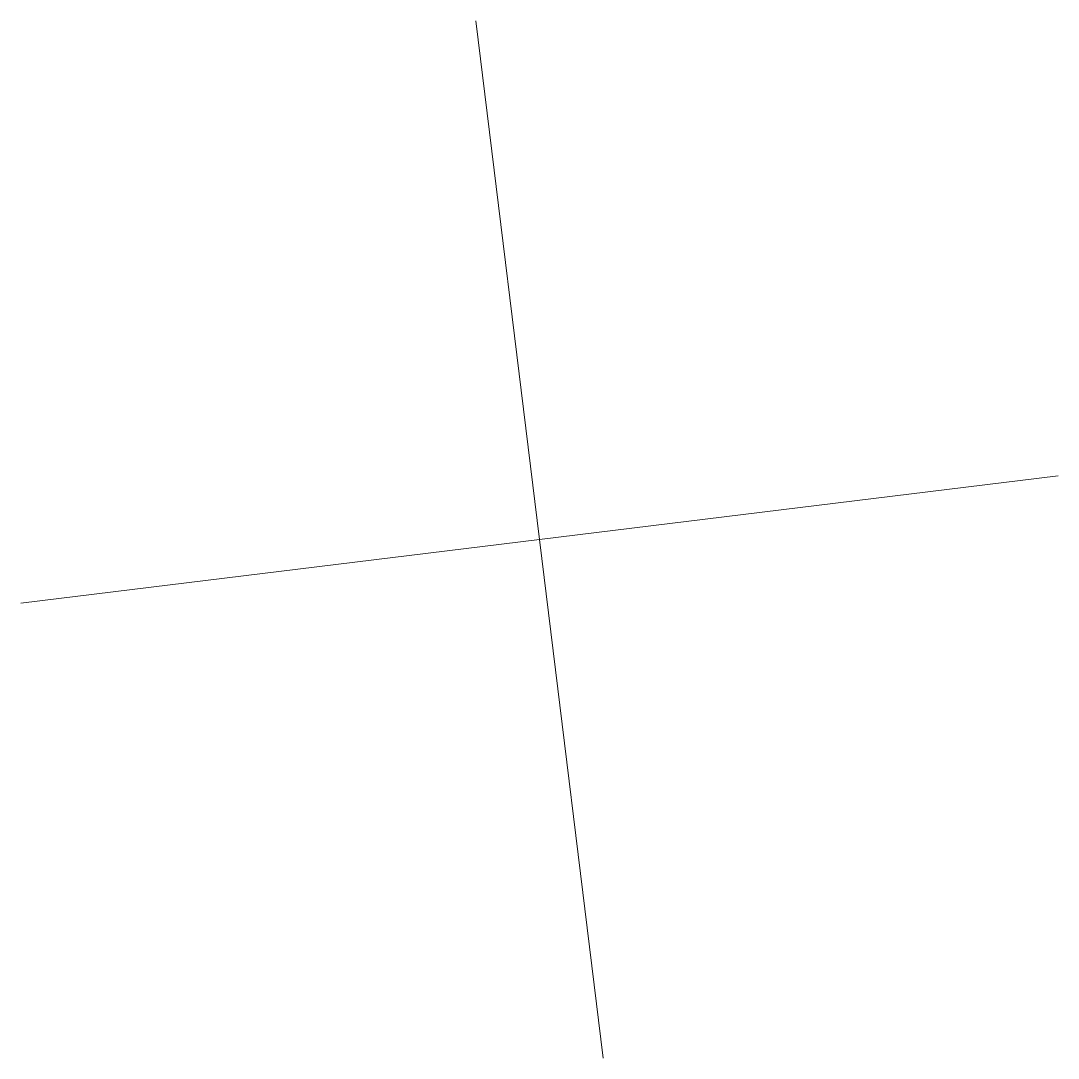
# Model space of a CAD drawing. Header units: inches. Extents: x -17.994 to -17.002, y -68.011 to -67.019.
import ezdxf

# ---------------------------------------------------------------- set-up
doc = ezdxf.new("R2010")
doc.units = ezdxf.units.IN
doc.header["$MEASUREMENT"] = 0
doc.layers.add('Q-SPCQ', color=7, linetype='Continuous', lineweight=9)

msp = doc.modelspace()

# ---------------------------------------------------------------- linework, layer by layer
at = {"layer": 'Q-SPCQ'}
for p, q in [((-17.55912, -67.01895, 58.03233), (-17.43725, -68.0115, 58.03233)), ((-17.00191, -67.45429, 58.03233), (-17.99445, -67.57616, 58.03233))]:
    msp.add_line(p, q, dxfattribs=at)

doc.saveas('drawing.dxf')
